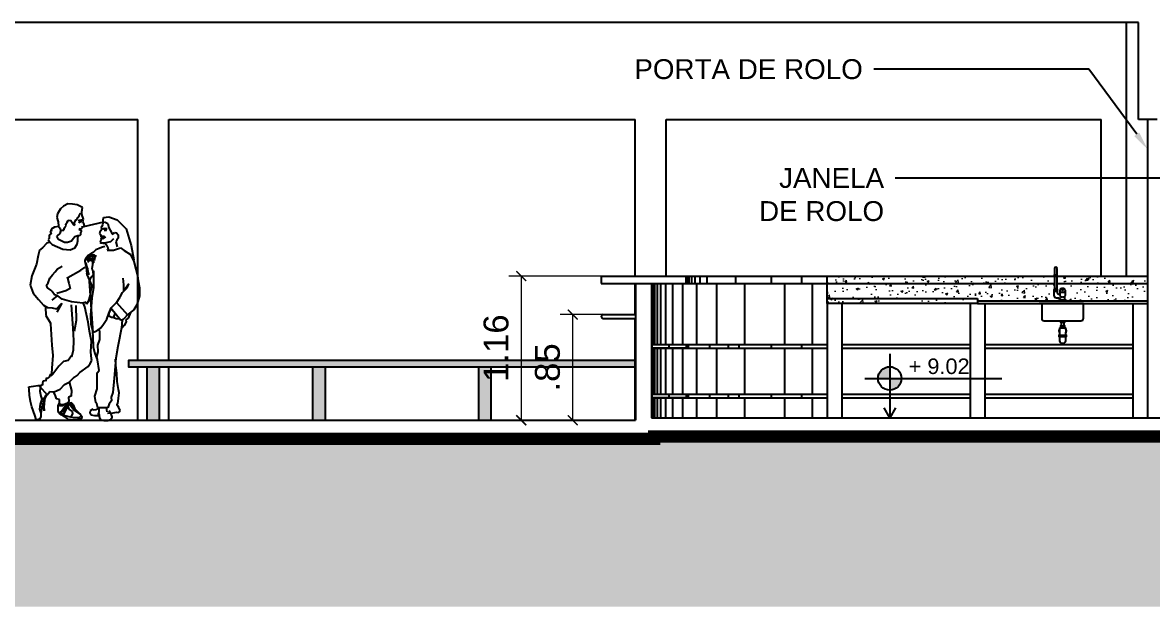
# Model space of a CAD drawing. Header units: metres. Extents: x 2440 to 5689, y 77 to 398.
# Drawn here: x 3420.44 to 3429.53, y 216.07 to 220.78 of the extents above; entities that cross this region are included whole.
import ezdxf
from ezdxf import colors
from ezdxf.entities.mleader import LeaderData, LeaderLine
from ezdxf.math import Vec2, Vec3

# ---------------------------------------------------------------- set-up
doc = ezdxf.new("R2010")
doc.units = ezdxf.units.M
doc.header["$LTSCALE"] = 7
doc.header["$MEASUREMENT"] = 0
doc.header["$PDMODE"] = 2
doc.layers.add('2prancha', color=4, linetype='Continuous', lineweight=18)
doc.layers.add('HACH', color=251, linetype='Continuous', lineweight=5)
for name, color, linetype in [('COTA 1 100', 2, 'Continuous'), ('COTA DE NÍVEL', 7, 'Continuous'), ('HACHURA', 251, 'Continuous'), ('HACHURA PISOS', 250, 'Continuous'), ('Layout-int', 1, 'Continuous'), ('PENA 0.15', 7, 'Continuous'), ('PENA 01', 1, 'Continuous'), ('PENA 02', 2, 'Continuous'), ('PENA 03', 3, 'Continuous'), ('PENA 06', 6, 'Continuous'), ('TXT ESPECIFICAÇÕES', 7, 'Continuous')]:
    doc.layers.add(name, color=color, linetype=linetype)
doc.styles.add('GRAF', font='GRAF.SHX')
doc.styles.add('Luana', font='arial.ttf')
doc.styles.get("Standard").update_dxf_attribs({"font": 'arial.ttf'})
doc.linetypes.add('FENCELINE2', pattern='A,0.25,-0.1,[132,ltypeshp.shx,S=0.1,R=0,X=-0.1,Y=0],-0.1,1', length=1.45)
doc.dimstyles.new('arial100', dxfattribs={"dimtxt": 0.2, "dimasz": 0.08, "dimexe": 0.1, "dimexo": 0.2, "dimgap": 0.1, "dimtad": 1, "dimzin": 4, "dimdsep": 46, "dimtxsty": 'Luana', "dimblk": 'ARCHTICK', "dimcen": 0, "dimclrd": 7, "dimclre": 7, "dimclrt": 256, "dimadec": 0, "dimazin": 0, "dimtfac": 1, "dimtix": 1, "dimtmove": 0, "dimatfit": 3, "dimldrblk": 'CLOSEDBLANK', "dimfxl": 0, "dimlwd": 5, "dimlwe": 5, "dimarcsym": 0})

# ---------------------------------------------------------------- blocks, each defined once
blk = doc.blocks.new('Pia-s-f')
blk.add_lwpolyline([(22.5, 885, 0.133256), (20.9, 890.8, 0.106756), (15.9, 896.2, 0.082828), (8.9, 899.6, 0.071352), (0, 900.9, 0.071352), (-8.9, 899.6, 0.082828), (-15.9, 896.2, 0.106756), (-20.9, 890.8, 0.133256), (-22.5, 885), (-22.5, 850), (-25, 850, -0.414214), (-40, 865), (-40, 890), (-45, 900), (-45, 1000), (-42.5, 1000), (-42.5, 1010), (-45, 1010), (-45, 1061.9, 1), (-65, 1061.9), (-65, 1010), (-67.5, 1010), (-67.5, 1000), (-65, 1000), (-65, 900), (-70, 890), (-70, 845, 0.414214), (-50, 825), (-32.5, 825, -0.414214), (-17.5, 810), (-35, 802), (-35, 800), (35, 800), (35, 802), (17.5, 810), (17.5, 837.4, 0.077585), (20.9, 841.6, 0.133256), (22.5, 847.4)], format="xyb", close=True)
at = {"layer": 'Layout-int', "color": 0}
for p, q in [((-65, 1010), (-45, 1010)), ((-65, 1000), (-45, 1000)), ((-70, 890), (-40, 890)), ((-70, 880), (-40, 880)), ((-65, 900), (-45, 900)), ((-22.5, 847.4), (-22.5, 850)), ((-35, 802), (35, 802)), ((-17.5, 810), (17.5, 810))]:
    blk.add_line(p, q, dxfattribs=at)
blk.add_lwpolyline([(-7, 892, 0.133256), (-6.5, 890.2, 0.106756), (-4.9, 888.5, 0.082828), (-2.8, 887.4, 0.071352), (0, 887, 0.071352), (2.8, 887.4, 0.082828), (4.9, 888.5, 0.106756), (6.5, 890.2, 0.133256), (7, 892, 0.133256), (6.5, 893.8, 0.106756), (4.9, 895.5, 0.082828), (2.8, 896.5, 0.071352), (0, 896.9, 0.071352), (-2.8, 896.5, 0.082828), (-4.9, 895.5, 0.106756), (-6.5, 893.8, 0.133256)], format="xyb", close=True, dxfattribs=at)
for centre, radius, start, end in [((-11.1, 885), 11.4, 180, 210.36119), ((-11.1, 847.4), 11.4, 180, 210.36119), ((-5.8, 888.1), 17.6, 210.36119, 234.73561), ((-5.8, 850.5), 17.6, 210.36119, 234.73561), ((-2.3, 893), 23.6, 234.73561, 253.67505), ((-2.3, 855.4), 23.6, 234.73561, 253.67505), ((0, 900.8), 31.7, 253.67505, 270), ((0, 863.2), 31.7, 253.67505, 270), ((0, 900.8), 31.7, 270, 286.32495), ((0, 863.2), 31.7, 270, 286.32495), ((2.3, 893), 23.6, 286.32495, 305.26439), ((2.3, 855.4), 23.6, 286.32495, 305.26439), ((5.8, 888.1), 17.6, 305.26439, 329.63881), ((5.8, 850.5), 17.6, 305.26439, 311.89327), ((11.1, 885), 11.4, 329.63881, 0)]:
    blk.add_arc(centre, radius, start, end, dxfattribs=at)
at = {"layer": 'PENA 01'}
for p, q in [((-17.5, 640), (17.5, 640)), ((-17.5, 640), (17.5, 640)), ((-25, 576.6), (-25, 543.4)), ((-16.6, 585), (16.6, 585)), ((-12.5, 630), (12.5, 630)), ((-12.5, 600), (12.5, 600)), ((-12.5, 590), (12.5, 590)), ((-12.5, 587.3), (-12.5, 585)), ((12.5, 587.3), (12.5, 585)), ((25, 576.6), (25, 543.4)), ((-30, 520), (30, 520)), ((-25, 525), (25, 525)), ((-25, 515), (25, 515))]:
    blk.add_line(p, q, dxfattribs=at)
for points in [[(-167.5, 780), (-187.5, 780)], [(167.5, 780), (187.5, 780)]]:
    blk.add_lwpolyline(points, dxfattribs=at)
blk.add_lwpolyline([(167.5, 780), (-167.5, 780), (-167.5, 660, 0.414214), (-147.5, 640), (-17.5, 640), (-17.5, 630), (-12.5, 630), (-12.5, 600), (-17.5, 600), (-17.5, 590), (-12.5, 590), (-12.5, 587.3, 0.038997), (-16.6, 585), (-20, 585, 0.414214), (-25, 580), (-25, 576.6, 0.301511), (-25, 543.4), (-25, 525), (-30, 525), (-30, 515), (-25, 515), (-25, 480, 0.414214), (-5, 460), (5, 460, 0.414214), (25, 480), (25, 515), (30, 515), (30, 525), (25, 525), (25, 543.4, 0.301511), (25, 576.6), (25, 580, 0.414214), (20, 585), (16.6, 585, 0.038997), (12.5, 587.3), (12.5, 590), (17.5, 590), (17.5, 600), (12.5, 600), (12.5, 630), (17.5, 630), (17.5, 640), (147.5, 640, 0.414214), (167.5, 660)], format="xyb", close=True, dxfattribs=at)
blk = doc.blocks.new('Casal13')
for p, q in [((-12.63, 173.25), (-13.03, 170.28)), ((-10.02, 177.14), (-12.63, 173.25)), ((-7.61, 179.29), (-10.02, 177.14)), ((-4.19, 181.3), (-7.61, 179.29)), ((-0.54, 181.03), (-4.19, 181.3)), ((3.36, 180.52), (-0.54, 181.03)), ((7.61, 178.3), (3.36, 180.52)), ((4.86, 171.64), (6.01, 173.75)), ((6.01, 173.75), (6.82, 173.33)), ((6.65, 173.83), (7.08, 171.74)), ((6.82, 173.33), (7.25, 176.45)), ((7.25, 176.45), (7.61, 178.3)), ((-13.03, 170.28), (-12.03, 166.85)), ((-12.03, 166.85), (-11.63, 163.17)), ((-5.85, 164.85), (-4.69, 166.58)), ((-5.67, 163.55), (-5.85, 164.85)), ((-4.69, 166.58), (-3.91, 167.71)), ((-3.91, 167.71), (-3.07, 168.14)), ((-3.07, 168.14), (-1.93, 167.69)), ((-1.93, 167.69), (-1.3, 167.03)), ((-1.3, 167.03), (0.19, 164.65)), ((0.19, 164.65), (1.4, 164.03)), ((1.18, 165.87), (1.59, 167.25)), ((1.4, 164.03), (1.18, 165.87)), ((1.54, 167.92), (3.04, 168.57)), ((1.59, 167.25), (1.54, 167.92)), ((3.04, 168.57), (3.78, 170.34)), ((3.78, 170.34), (4.86, 171.64)), ((4.85, 167.75), (4.1, 167.49)), ((5.74, 166.03), (4.56, 166.74)), ((4.81, 166.83), (6.45, 167.21)), ((6.11, 168.05), (4.85, 167.75)), ((5.99, 166.45), (5.74, 166.03)), ((6.45, 167.21), (5.99, 166.45)), ((6.9, 167.97), (6.11, 168.05)), ((7.74, 167.81), (6.9, 167.97)), ((7.08, 171.74), (7.51, 170.45)), ((8.11, 168.9), (7.46, 167.14)), ((7.46, 167.14), (8.35, 165.52)), ((7.51, 170.45), (8.11, 168.9)), ((8.35, 165.52), (9, 163.51)), ((8.75, 163.01), (24.81, 166.74)), ((23.54, 164.34), (23.08, 163)), ((24.03, 165.65), (23.54, 164.34)), ((23.9, 165.6), (24.41, 170.18)), ((24.81, 166.74), (24.03, 165.65)), ((24.41, 170.18), (28.8, 170.75)), ((25.31, 166.7), (28, 165.35)), ((28, 165.35), (28.84, 161.87)), ((28.8, 170.75), (35.52, 168.34)), ((35.52, 168.34), (42.75, 161.23)), ((-17.73, 156.83), (-19.36, 156.1)), ((-19.36, 156.1), (-19.21, 153.3)), ((-17.29, 159.13), (-18.55, 159.17)), ((-18.55, 159.17), (-17.73, 156.83)), ((-14.93, 162.55), (-17.68, 160.89)), ((-17.68, 160.89), (-17.29, 159.13)), ((-11.44, 162.86), (-14.93, 162.55)), ((-13.1, 155.15), (-12.44, 155.49)), ((-11.66, 152.65), (-13.1, 155.15)), ((-12.44, 155.49), (-10.44, 157.31)), ((-11.63, 163.17), (-10.44, 161.25)), ((-10.44, 161.25), (-10.26, 160.03)), ((-10.44, 157.31), (-9.87, 159.28)), ((-10.26, 160.03), (-10.12, 158.52)), ((-9.87, 159.28), (-8.79, 160.01)), ((-8.79, 160.01), (-7.36, 160.1)), ((-7.36, 160.1), (-6.92, 161.78)), ((-6.92, 161.78), (-6.3, 162.63)), ((-6.3, 162.63), (-5.67, 163.55)), ((1.48, 154.77), (0.04, 152.96)), ((3.79, 155.42), (1.48, 154.77)), ((5.25, 155.52), (3.79, 155.42)), ((3.92, 153.83), (4.08, 155.04)), ((6.54, 160.93), (4.83, 161.13)), ((4.83, 161.13), (4.83, 160.63)), ((4.83, 160.63), (6.13, 160.05)), ((5.96, 156.4), (5.25, 155.52)), ((5.98, 157.95), (5.96, 156.4)), ((6.47, 158.88), (5.98, 157.95)), ((6.13, 160.05), (6.6, 159.84)), ((6.6, 159.84), (6.47, 158.88)), ((7, 161.31), (6.54, 160.93)), ((7.41, 162.41), (6.83, 162.07)), ((6.83, 162.07), (7, 161.31)), ((8.58, 162.7), (7.41, 162.41)), ((9, 163.51), (8.58, 162.7)), ((21.53, 158.29), (21.28, 157.37)), ((21.28, 157.37), (21.5, 156.83)), ((21.5, 156.83), (22.01, 156.58)), ((22.07, 159.22), (21.53, 158.29)), ((22.01, 156.58), (22.3, 156.16)), ((23.18, 160.53), (22.07, 159.22)), ((22.3, 156.16), (22.3, 155.83)), ((22.3, 155.83), (22.31, 155.53)), ((22.31, 155.53), (23.23, 155.59)), ((22.57, 154.44), (22.56, 155.55)), ((23.08, 163), (22.67, 162.15)), ((22.67, 162.15), (23.23, 161.4)), ((23.23, 160.99), (22.72, 161.11)), ((22.97, 161.57), (22.84, 162.07)), ((23.23, 161.4), (23.18, 160.53)), ((23.23, 155.59), (24.65, 155.13)), ((23.81, 161.24), (24.85, 161.42)), ((24.65, 155.13), (25.71, 154.72)), ((24.85, 161.42), (25.86, 161.68)), ((27.01, 159.72), (24.85, 161.21)), ((24.85, 161.21), (25.53, 160.75)), ((25.28, 160.33), (24.95, 159.99)), ((24.95, 159.99), (26.67, 159.92)), ((25.53, 160.75), (25.28, 160.33)), ((25.71, 154.72), (25.59, 154.1)), ((25.86, 161.68), (27.28, 161.27)), ((28.84, 161.87), (30.91, 158.28)), ((30.91, 158.28), (31.48, 156.86)), ((31.48, 156.86), (33.6, 158.06)), ((33.6, 158.06), (34.99, 157.86)), ((34.99, 157.86), (36.34, 156.37)), ((36.34, 156.37), (36.28, 153.47)), ((42.75, 161.23), (46.6, 147.64)), ((-24.59, 145.7), (-27.14, 143.83)), ((-21.23, 149.6), (-24.59, 145.7)), ((-18.73, 150.48), (-21.23, 149.6)), ((-19.21, 153.3), (-20.12, 152.41)), ((-20.12, 152.41), (-18.47, 150.12)), ((-18.47, 150.12), (-16.78, 148.62)), ((-16.78, 148.62), (-8.24, 144.63)), ((-7.03, 150.22), (-11.66, 152.65)), ((-4.55, 150.16), (-7.03, 150.22)), ((-1.26, 151.27), (-4.55, 150.16)), ((-2.45, 144.21), (1.52, 145.88)), ((0.04, 152.96), (-1.26, 151.27)), ((1.52, 145.88), (3.26, 148.7)), ((3.26, 148.7), (3.73, 151.52)), ((3.73, 151.52), (3.92, 153.83)), ((22.97, 146.15), (21.05, 145.21)), ((22, 151.39), (21.85, 150.21)), ((21.85, 150.21), (22.23, 149.75)), ((22.46, 152.48), (22, 151.39)), ((22.23, 149.75), (23.44, 149.72)), ((22.49, 152.8), (22.46, 152.48)), ((23.25, 152.99), (22.49, 152.8)), ((25.58, 154.26), (22.57, 154.44)), ((22.67, 152.85), (22.77, 153.54)), ((22.77, 153.54), (24.75, 153.43)), ((25.56, 146.93), (22.97, 146.15)), ((24.63, 153.34), (23.25, 152.99)), ((23.44, 149.72), (26.59, 150.17)), ((24, 149.59), (26.18, 149.19)), ((25.59, 154.1), (24.63, 153.34)), ((26.18, 149.19), (27.74, 146.94)), ((26.59, 150.17), (30.39, 150.79)), ((27.74, 146.94), (28.23, 144.6)), ((30.39, 150.79), (32.76, 153.24)), ((35.12, 152.33), (34.46, 150.65)), ((34.46, 150.65), (35.33, 146.67)), ((36.28, 153.47), (35.12, 152.33)), ((36.43, 145.29), (38.02, 145.69)), ((38.02, 145.69), (41.09, 143.71)), ((46.6, 147.64), (48.83, 136.06)), ((-28.14, 139.52), (-29.47, 132.67)), ((-27.14, 143.83), (-28.14, 139.52)), ((-8.24, 144.63), (-2.45, 144.21)), ((9.68, 136.65), (9.49, 134.97)), ((9.98, 136.99), (9.52, 135.51)), ((10.77, 136.91), (9.6, 135.81)), ((10.56, 137.53), (9.68, 136.65)), ((12.08, 139.72), (9.98, 136.99)), ((13.63, 140.74), (10.56, 137.53)), ((13.95, 137.39), (10.74, 135.52)), ((13.51, 139.07), (10.77, 136.91)), ((13.17, 140.07), (12.08, 139.72)), ((17.11, 140.02), (13.17, 140.07)), ((16.75, 138.39), (13.51, 139.07)), ((16.17, 142.11), (13.63, 140.74)), ((16.31, 135.87), (13.95, 137.39)), ((14.2, 137.36), (15.92, 137.12)), ((15.92, 137.12), (17.36, 136.21)), ((16.08, 139), (17.58, 139.57)), ((18.21, 144.18), (16.17, 142.11)), ((17.38, 137.55), (16.75, 138.39)), ((17.58, 139.57), (17.11, 140.02)), ((17.86, 136.34), (17.38, 137.55)), ((18.16, 139.94), (17.59, 137.93)), ((21.05, 145.21), (18.21, 144.18)), ((27.76, 144.35), (27.43, 144.01)), ((27.43, 144.01), (32.42, 144)), ((28.23, 144.6), (27.76, 144.35)), ((32.42, 144), (36.43, 145.29)), ((41.09, 143.71), (46.08, 140.51)), ((46.08, 140.51), (48.93, 134.84)), ((-29.47, 132.67), (-33.08, 123.34)), ((-14.45, 126.48), (-12.46, 128.87)), ((-12.46, 128.87), (-8.67, 131.05)), ((-4.23, 121.86), (6.11, 127.94)), ((6.11, 127.94), (9.61, 130.23)), ((9.49, 134.97), (10.36, 131.41)), ((9.52, 135.51), (9.53, 134.76)), ((9.53, 134.76), (10.34, 133.81)), ((10.34, 133.81), (10.81, 131.17)), ((10.36, 131.41), (10.89, 128.03)), ((10.81, 131.17), (11.72, 128.96)), ((10.89, 128.03), (11.12, 124.33)), ((11.64, 128.37), (11.23, 126.86)), ((13.12, 135.63), (11.51, 134.11)), ((11.72, 128.96), (11.86, 126.45)), ((14.21, 135.8), (13.12, 135.63)), ((14.09, 135.97), (15.22, 135.44)), ((14.97, 135.69), (14.21, 135.8)), ((15.69, 135.19), (14.97, 135.69)), ((15.22, 135.44), (15.95, 134.65)), ((15.36, 129.36), (15.51, 130.42)), ((15.41, 128.74), (15.36, 129.36)), ((15.75, 128.07), (15.41, 128.74)), ((15.51, 130.42), (15.72, 131.04)), ((15.95, 133.94), (15.69, 135.19)), ((15.72, 131.04), (15.84, 132.05)), ((16.1, 126.35), (15.75, 128.07)), ((15.84, 132.05), (15.96, 133.3)), ((15.95, 134.65), (16.37, 134.06)), ((15.96, 133.3), (15.95, 133.94)), ((16.82, 134.78), (16.31, 135.87)), ((16.37, 134.06), (16.79, 134.03)), ((16.79, 134.03), (16.82, 134.78)), ((17.36, 136.21), (17.86, 136.34)), ((48.93, 134.84), (50.45, 128.7)), ((50.45, 128.7), (51.95, 123.64)), ((-33.08, 123.34), (-34.44, 115.65)), ((-20.13, 117.66), (-18.73, 121.36)), ((-18.73, 121.36), (-16.49, 124.15)), ((-16.49, 124.15), (-14.45, 126.48)), ((-4.7, 122.52), (-3.35, 117.39)), ((11.23, 126.86), (10.84, 124.5)), ((11.12, 124.33), (13.31, 119.62)), ((11.86, 126.45), (12.6, 124.09)), ((13.31, 118.9), (14.41, 122.18)), ((13.31, 119.62), (15.05, 115.32)), ((16.26, 77.53), (13.31, 118.9)), ((14.41, 122.18), (16.32, 124.46)), ((16.32, 124.46), (16.1, 126.35)), ((16.3, 127.19), (16.54, 113.95)), ((40.82, 116), (40.24, 121.48)), ((51.95, 123.64), (52.37, 119.28)), ((52.37, 119.28), (53.34, 113.76)), ((-34.44, 115.65), (-32.12, 109.3)), ((-32.12, 109.3), (-27.84, 104.14)), ((-21.45, 115.68), (-20.13, 117.66)), ((-20.6, 113.72), (-21.45, 115.68)), ((-17.98, 111.82), (-20.6, 113.72)), ((-16.8, 110.69), (-17.98, 111.82)), ((-15.05, 107.99), (-16.8, 110.69)), ((-5.95, 111.25), (-13.01, 109.18)), ((-2.44, 113.12), (-5.95, 111.25)), ((-3.35, 117.39), (-2.44, 113.12)), ((14.05, 110.78), (13.41, 106.89)), ((15.05, 115.32), (14.05, 110.78)), ((16.54, 113.95), (15.14, 105.68)), ((37.61, 105.92), (39.7, 109.87)), ((39.7, 109.87), (43.37, 113.63)), ((44.97, 116.74), (40.7, 111.14)), ((40.7, 111.14), (40.82, 116)), ((43.37, 113.63), (44.97, 116.74)), ((53.34, 113.76), (53.31, 107.17)), ((-27.84, 104.14), (-23.91, 99.57)), ((-12.58, 107.37), (-16.99, 103.78)), ((-13.08, 107.54), (-15.05, 107.99)), ((-13.33, 96.81), (-9.01, 101.42)), ((-9.01, 101.42), (-13.05, 94)), ((-11.99, 107.04), (-12.58, 107.37)), ((-8.7, 104.44), (-11.99, 107.04)), ((-1.35, 102.49), (-8.7, 104.44)), ((-1.53, 100.04), (-0.24, 80.83)), ((7.76, 101.39), (-1.35, 102.49)), ((10.39, 102.2), (7.76, 101.39)), ((9.33, 98.26), (8.3, 100.98)), ((10.65, 100.53), (10.39, 102.2)), ((12.19, 102.69), (10.65, 100.53)), ((13.41, 106.89), (12.19, 102.69)), ((15.14, 105.68), (14.05, 91.63)), ((30.47, 97.3), (34.87, 101.91)), ((34.66, 101.37), (37.61, 105.92)), ((34.87, 101.91), (43.64, 91.79)), ((53.31, 107.17), (51.36, 99.82)), ((-23.91, 99.57), (-20.5, 97.7)), ((-22.31, 98.16), (-21.92, 91.49)), ((-21.92, 91.49), (-18.3, 85.32)), ((-20.5, 97.7), (-16.81, 97.48)), ((-16.81, 97.48), (-13.33, 96.81)), ((2.16, 99.37), (2.43, 87.42)), ((10.81, 92.15), (9.33, 98.26)), ((12.03, 86.04), (10.81, 92.15)), ((14.05, 91.63), (14.23, 84.34)), ((27.06, 88.43), (28.75, 92.92)), ((28.94, 94.02), (28.38, 91.46)), ((28.38, 91.46), (30.87, 89.89)), ((28.75, 92.92), (30.55, 97.6)), ((30.76, 96.84), (28.94, 94.02)), ((38.3, 87.27), (30.47, 97.3)), ((30.55, 97.6), (31.92, 98.87)), ((32.75, 89.94), (33.76, 93.09)), ((44.42, 92.47), (40.27, 88.13)), ((46.16, 93.77), (44.33, 89.25)), ((48.92, 95.82), (44.42, 92.47)), ((51.36, 99.82), (48.92, 95.82)), ((-18.3, 85.32), (-18.21, 84.65)), ((-18.21, 84.65), (-17.1, 67.52)), ((2.43, 87.42), (0.92, 78.41)), ((13.32, 78.72), (12.03, 86.04)), ((14.23, 84.34), (16.26, 77.53)), ((14.95, 83.72), (15.82, 74.71)), ((22.39, 81.47), (24.46, 84.26)), ((24.46, 84.26), (27.06, 88.43)), ((30.87, 89.89), (32.75, 89.94)), ((32.78, 89.83), (34.57, 88.84)), ((34.57, 88.84), (37.36, 88.7)), ((39.31, 82.71), (36.05, 66.54)), ((40.27, 88.13), (38.3, 87.27)), ((39.15, 81.24), (39.75, 87.9)), ((41.07, 83.22), (39.15, 81.24)), ((42.75, 86.25), (41.07, 83.22)), ((44.33, 89.25), (42.49, 87.76)), ((42.49, 87.76), (42.75, 86.25)), ((-0.24, 80.83), (0.31, 71.15)), ((14.73, 70.63), (13.32, 78.72)), ((15.5, 77.69), (19.1, 78.93)), ((15.82, 74.71), (16.27, 66.12)), ((19.1, 78.93), (22.39, 81.47)), ((21.54, 77.44), (21.18, 80.46)), ((21.5, 72.08), (21.54, 77.44)), ((-17.1, 67.52), (-16.4, 59.11)), ((0.31, 71.15), (0.12, 63.6)), ((14.33, 62.17), (14.73, 70.63)), ((16.27, 66.12), (17.35, 61.65)), ((19.78, 67.62), (21.5, 72.08)), ((20.29, 62.1), (19.78, 67.62)), ((36.05, 66.54), (34.37, 57.1)), ((-16.4, 59.11), (-16.98, 48.95)), ((-3.96, 55.22), (-7.73, 54.23)), ((-1.18, 59.02), (-3.96, 55.22)), ((0.12, 63.6), (-1.39, 57.84)), ((13.74, 52.82), (15.06, 55.22)), ((14.68, 56.6), (14.33, 62.17)), ((15.06, 55.22), (14.68, 56.6)), ((17.35, 61.65), (19.08, 56.47)), ((19.07, 58.02), (20.29, 62.1)), ((19.55, 55.67), (19.07, 58.02)), ((20.92, 47.01), (19.55, 55.67)), ((34.37, 57.1), (32.96, 40.87)), ((34.46, 51.31), (34, 56.26)), ((-16.98, 48.95), (-17.33, 44.38)), ((-13.79, 47.38), (-16.32, 44.26)), ((-11.6, 50.47), (-13.79, 47.38)), ((-7.73, 54.23), (-11.6, 50.47)), ((3.23, 42.95), (5.47, 45.5)), ((5.47, 45.5), (12.05, 50.42)), ((12.05, 50.42), (13.74, 52.82)), ((19.26, 45.11), (20.92, 47.01)), ((35.14, 45.03), (34.46, 51.31)), ((-24.64, 36.65), (-24.74, 35.37)), ((-24.32, 38.58), (-24.67, 36.7)), ((-23.31, 38.76), (-24.32, 38.58)), ((-22.31, 38.56), (-23.31, 38.76)), ((-21.41, 41.12), (-22.31, 38.56)), ((-20.85, 40.62), (-21.41, 41.12)), ((-19.22, 41.78), (-20.9, 40.69)), ((-18.11, 44.04), (-19.15, 41.72)), ((-17.33, 44.38), (-18.19, 43.37)), ((-17.85, 42.62), (-18.11, 44.04)), ((-16.32, 44.26), (-17.85, 42.62)), ((-3.76, 37.29), (-6.93, 35.69)), ((0.93, 41.69), (-3.76, 37.29)), ((-3.15, 38), (-1.41, 30.98)), ((0.88, 41.58), (3.25, 42.96)), ((19.24, 32.33), (19.27, 38.91)), ((19.27, 38.91), (19.26, 45.11)), ((32.96, 40.87), (31.88, 29.46)), ((35.36, 38.13), (35.14, 45.03)), ((36.47, 31.93), (35.36, 38.13)), ((-35.59, 33.84), (-31.96, 34.49)), ((-35.29, 31.75), (-35.59, 33.84)), ((-35.12, 27.14), (-35.29, 31.75)), ((-31.96, 34.49), (-28.31, 35.11)), ((-28.31, 35.11), (-26.25, 34.92)), ((-24.66, 35.56), (-27.13, 34.37)), ((-27.13, 34.37), (-20.83, 27.59)), ((-26.25, 34.92), (-26.68, 30.48)), ((-26.68, 30.48), (-26.01, 26.37)), ((-22.37, 26.44), (-20.88, 27.88)), ((-21.13, 27.76), (-22.2, 25.61)), ((-20.83, 27.59), (-18.67, 30.25)), ((-18.67, 30.25), (-15.23, 29.94)), ((-14.25, 26.76), (-15.61, 29.65)), ((-15.23, 29.94), (-10.39, 32.16)), ((-10.39, 32.16), (-6.86, 35.76)), ((-1.41, 30.98), (-1.63, 26.54)), ((17.4, 26.48), (19.24, 32.33)), ((31.88, 29.46), (30.57, 25.59)), ((36.4, 24.71), (36.95, 29.04)), ((36.95, 29.04), (36.47, 31.93)), ((-34.24, 22.24), (-35.12, 27.14)), ((-33.16, 17.81), (-34.24, 22.24)), ((-26.42, 19.9), (-27.11, 16.05)), ((-25.04, 17.43), (-26.71, 19.21)), ((-25.14, 23.94), (-26.42, 19.9)), ((-26.01, 26.37), (-25.03, 24.11)), ((-23.86, 19.5), (-25.43, 20.79)), ((-25.03, 24.11), (-22.88, 23.42)), ((-23.46, 21.18), (-24.55, 22.36)), ((-23.17, 21.83), (-24.51, 17.91)), ((-24.37, 24.33), (-23.73, 24.84)), ((-22.88, 23.42), (-24.37, 24.33)), ((-23.73, 24.84), (-22.32, 25.44)), ((-23.07, 23.35), (-23.66, 18.22)), ((-23.66, 18.22), (-23.36, 14.58)), ((-23.17, 23.74), (-23.46, 21.18)), ((-22.61, 24.63), (-23.17, 21.83)), ((-22.97, 20.79), (-23.17, 23.74)), ((-23.17, 16.94), (-22.97, 20.79)), ((-22.2, 25.61), (-22.61, 24.63)), ((-22.32, 25.44), (-22.37, 26.44)), ((-13.34, 24.21), (-14.25, 26.76)), ((-11.07, 23.81), (-13.34, 24.21)), ((-11.99, 17.31), (-11.91, 18.69)), ((-11.91, 18.69), (-11.75, 19.58)), ((-11.75, 19.58), (-11.34, 20.5)), ((-11.34, 20.5), (-11.29, 20.17)), ((-11.29, 20.17), (-11.16, 19.16)), ((-11.16, 19.16), (-10.61, 18.95)), ((-10.88, 20.51), (-11.07, 23.81)), ((-9.32, 19.55), (-10.88, 20.51)), ((-10.61, 18.95), (-8.73, 18.85)), ((-5.72, 20.05), (-9.32, 19.55)), ((-8.73, 18.85), (-8.15, 18.97)), ((-8.22, 13.91), (-3.44, 19.23)), ((-8.15, 18.97), (-7.77, 19.86)), ((-8.12, 16.13), (-6.42, 18.62)), ((-7.77, 19.86), (-6.35, 20.33)), ((-6.42, 18.62), (-5.09, 19.67)), ((-6.35, 20.33), (-4.38, 21.19)), ((-4.33, 19.56), (-5.9, 17.2)), ((-3.55, 22.08), (-5.72, 20.05)), ((-4.45, 19.64), (-5.31, 16.78)), ((-5.09, 19.67), (-4.33, 19.56)), ((-4.37, 19.22), (-4.71, 20.64)), ((-4.38, 21.19), (-3.26, 21.33)), ((-3.08, 15.96), (-4.37, 19.22)), ((-1.63, 26.54), (-3.71, 25.55)), ((-3.71, 25.55), (-3.55, 22.08)), ((-1.37, 21.21), (-3.62, 20.52)), ((-3.44, 19.23), (-1.95, 20.5)), ((-0.91, 17.36), (-3.29, 20.44)), ((-3.26, 21.33), (6.69, 10.6)), ((-2.79, 21.08), (-2.1, 18.99)), ((-2.1, 18.99), (1.19, 16.2)), ((-1.95, 20.5), (-0.47, 19.21)), ((0.24, 19.43), (-1.37, 21.21)), ((-0.47, 19.21), (0.77, 16.25)), ((1.39, 16.79), (0.24, 19.43)), ((18.24, 21.46), (17.4, 26.48)), ((19.18, 20.18), (18.24, 21.46)), ((19.96, 17.08), (19.18, 20.18)), ((28.89, 20.34), (27.88, 17.06)), ((30.93, 22.74), (28.89, 20.34)), ((30.57, 25.59), (30.93, 22.74)), ((35.57, 19.48), (35.52, 20.23)), ((35.52, 20.23), (36.07, 20.23)), ((36.8, 17.39), (35.57, 19.48)), ((36.07, 20.23), (36.4, 24.71)), ((-30.71, 11.29), (-33.16, 17.81)), ((-29.62, 7.65), (-30.71, 11.29)), ((-27.11, 16.05), (-26.22, 13.49)), ((-25.92, 9.69), (-26.99, 7.89)), ((-26.22, 13.49), (-25.93, 12.9)), ((-25.9, 12.75), (-25.92, 9.69)), ((-25.38, 15.78), (-25.9, 12.75)), ((-24.51, 17.91), (-25.38, 15.78)), ((-23.36, 14.58), (-23.17, 16.94)), ((-12, 14.5), (-11.99, 17.31)), ((-11.79, 13.29), (-12, 14.5)), ((-10.94, 12.63), (-11.79, 13.29)), ((-10.95, 13.38), (-11.74, 13.88)), ((-8.88, 12.6), (-10.95, 13.38)), ((-9.51, 11.47), (-10.94, 12.63)), ((-10.05, 12.47), (-9.65, 14.1)), ((-9.34, 11.39), (-10.05, 12.47)), ((-9.65, 14.1), (-8.12, 16.13)), ((-8.79, 11.14), (-9.51, 11.47)), ((-7.92, 11.48), (-9.34, 11.39)), ((-7.57, 10.9), (-8.88, 12.6)), ((-6.64, 9.85), (-8.79, 11.14)), ((-7.64, 14.33), (-8.22, 13.91)), ((-6.79, 13.42), (-7.92, 11.48)), ((-5.9, 17.2), (-7.64, 14.33)), ((-4.2, 10.04), (-7.57, 10.9)), ((-5.31, 16.78), (-6.79, 13.42)), ((-5.11, 8.74), (-6.64, 9.85)), ((0.25, 8.91), (-4.2, 10.04)), ((-0.51, 13.98), (-3.08, 15.96)), ((-1.52, 9.73), (-0.33, 12.25)), ((0.95, 14.99), (-0.91, 17.36)), ((-0.33, 12.25), (-0.51, 13.98)), ((0.77, 16.25), (1.39, 16.79)), ((2.59, 14.04), (0.95, 14.99)), ((1.19, 16.2), (2.63, 14.12)), ((4.83, 12.55), (2.59, 14.04)), ((2.63, 14.12), (4.35, 13.05)), ((4.35, 13.05), (5.92, 11.64)), ((6.69, 10.6), (4.44, 8.99)), ((5.92, 11.64), (6.98, 10.22)), ((6.98, 10.22), (6.66, 8.09)), ((13.73, 14.55), (13.57, 13.12)), ((13.57, 13.12), (14.14, 11.37)), ((15.94, 15.99), (13.73, 14.55)), ((14.14, 11.37), (17.19, 10.94)), ((16.07, 15.07), (15.94, 15.99)), ((18.33, 15.51), (16.07, 15.07)), ((17.19, 10.94), (18.33, 10.78)), ((20.71, 17.17), (18.33, 15.51)), ((18.33, 10.78), (19.84, 11)), ((19.84, 11), (20.59, 11.09)), ((27.88, 17.06), (19.96, 17.08)), ((20.01, 10.08), (20.83, 12.65)), ((21.14, 11.33), (20.29, 13)), ((20.83, 12.65), (20.87, 14.11)), ((20.87, 14.11), (21.06, 17.08)), ((21.24, 10.12), (21.14, 11.33)), ((21.72, 8.23), (21.24, 10.12)), ((26.53, 17.07), (27.19, 13.79)), ((27.55, 12.72), (32.36, 13.12)), ((28.74, 15.04), (29.5, 13.71)), ((29.5, 13.71), (30.7, 11.41)), ((30.7, 11.41), (31.13, 9.95)), ((31.13, 9.95), (31.18, 8.7)), ((32.36, 13.12), (34.95, 13.69)), ((34.95, 13.69), (36.41, 13.37)), ((36.41, 13.37), (37.66, 14.13)), ((37.74, 14.92), (36.8, 17.39)), ((37.66, 14.13), (37.74, 14.92)), ((-28.53, 7.29), (-29.62, 7.65)), ((-26.99, 7.89), (-28.53, 7.29)), ((-3.85, 7.78), (-5.11, 8.74)), ((0.77, 7.07), (-3.85, 7.78)), ((4.44, 8.99), (0.25, 8.91)), ((3.86, 7.51), (0.77, 7.07)), ((6.66, 8.09), (3.86, 7.51)), ((22.57, 7.1), (21.72, 8.23)), ((25.12, 6.5), (22.57, 7.1)), ((27.94, 6.48), (25.12, 6.5)), ((30.11, 7.3), (27.94, 6.48)), ((31.18, 8.7), (30.11, 7.3))]:
    blk.add_line(p, q)
blk = doc.blocks.new('NIV02')
h = blk.add_hatch(color=256)
h.paths.add_polyline_path([(-43.09, -49.03, 0.414214), (-44.59, -50.53), (-43.09, -50.53)])
h.paths.add_polyline_path([(-43.09, -52.04, 0.414214), (-41.58, -50.53), (-43.09, -50.53)])
for p, q in [((-43.09, -47.38), (-43.09, -55.58)), ((-46.27, -50.53), (-28.68, -50.53))]:
    blk.add_line(p, q)
blk.add_lwpolyline([(-42.36, -54.32), (-43.09, -55.58), (-43.82, -54.32)])
blk.add_circle((-43.09, -50.53), 1.5)
at = {"style": 'GRAF'}
blk.add_attdef('ELEV', (-40.66, -49.96), '', height=1.26, dxfattribs=at)
blk = doc.blocks.new('_ArchTick')
at = {"color": 0, "linetype": 'ByBlock', "const_width": 0.15}
blk.add_lwpolyline([(-0.5, -0.5), (0.5, 0.5)], dxfattribs=at)
blk = doc.blocks.new('*D150')
at = {"layer": 'COTA 1 100', "color": 7, "lineweight": 5}
for p, q in [((3425.1713, 218.4268), (3424.7655, 218.4268)), ((3424.8655, 217.5768), (3424.8655, 218.4268)), ((3425.1673, 217.5768), (3424.7655, 217.5768))]:
    blk.add_line(p, q, dxfattribs=at)
at = {"layer": 'Defpoints', "color": 0}
for p in [(3424.8655, 218.4268), (3425.3713, 218.4268), (3425.3673, 217.5768)]:
    blk.add_point(p, dxfattribs=at)
at = {"layer": 'COTA 1 100', "color": 7, "lineweight": 5, "xscale": 0.08, "yscale": 0.08, "zscale": 0.08}
for p, rotation in [((3424.8655, 218.4268), 90), ((3424.8655, 217.5768), 270)]:
    blk.add_blockref('_ArchTick', p, dxfattribs=dict(at, rotation=rotation))
at = {"layer": 'COTA 1 100', "insert": (3424.6634, 218.0018), "char_height": 0.2, "attachment_point": 5, "rotation": 90, "style": 'Luana'}
blk.add_mtext('.85', dxfattribs=at)
blk = doc.blocks.new('_ClosedBlank')
at = {"layer": '2prancha', "color": 0, "lineweight": -2}
for p, q in [((-1, 0.17), (0, 0)), ((-1, 0.17), (-1, -0.17)), ((0, 0), (-1, -0.17))]:
    blk.add_line(p, q, dxfattribs=at)
blk = doc.blocks.new('*D151')
at = {"layer": 'COTA 1 100', "color": 7, "lineweight": 5}
for p, q in [((3425.1673, 218.7368), (3424.3519, 218.7368)), ((3424.4519, 218.7368), (3424.4519, 217.5768)), ((3425.1713, 217.5768), (3424.3519, 217.5768))]:
    blk.add_line(p, q, dxfattribs=at)
at = {"layer": 'Defpoints', "color": 0}
for p in [(3425.3673, 218.7368), (3424.4519, 217.5768), (3425.3713, 217.5768)]:
    blk.add_point(p, dxfattribs=at)
at = {"layer": 'COTA 1 100', "color": 7, "lineweight": 5, "xscale": 0.08, "yscale": 0.08, "zscale": 0.08}
for p, rotation in [((3424.4519, 218.7368), 90), ((3424.4519, 217.5768), 270)]:
    blk.add_blockref('_ArchTick', p, dxfattribs=dict(at, rotation=rotation))
at = {"layer": 'COTA 1 100', "insert": (3424.2498, 218.1568), "char_height": 0.2, "attachment_point": 5, "rotation": 90, "style": 'Luana'}
blk.add_mtext('1.16', dxfattribs=at)

msp = doc.modelspace()

# ---------------------------------------------------------------- hatches: boundary and pattern name
at = {"layer": 'HACH'}
h = msp.add_hatch(dxfattribs=at)
h.set_pattern_fill('AR-CONC,_O', color=256, scale=0.025)
h.set_pattern_definition([(50, (3426.91235, 218.51679), (0.179315, -0.015688), [0.01875, -0.20625]), (355, (3426.91235, 218.5168), (-0.034688, 0.188048), [0.015, -0.165]), (100.4514, (3426.9273, 218.51548), (0.144627, 0.17236), [0.015935, -0.175286]), (46.184, (3426.91235, 218.5668), (0.26681, -0.04138), [0.028125, -0.309375]), (96.636, (3426.93458, 218.56334), (0.233666, 0.24353), [0.023903, -0.262928]), (351.184, (3426.91235, 218.5668), (0.233665, 0.24353), [0.0225, -0.2475]), (21, (3426.93735, 218.55429), (0.149227, -0.100655), [0.01875, -0.20625]), (326, (3426.93735, 218.5543), (0.060829, 0.181288), [0.015, -0.165]), (71.4514, (3426.94978, 218.5459), (0.210056, 0.080633), [0.015935, -0.175286]), (37.5, (3426.91235, 218.51679), (0.00304, 0.0832235), [0, -0.163, 0, -0.1675, 0, -0.165625]), (7.5, (3426.91235, 218.51679), (0.0657674, 0.098603), [0, -0.0955, 0, -0.15925, 0, -0.063125]), (327.5, (3426.8566, 218.51679), (0.1334556, -0.0056387), [0, -0.0625, 0, -0.195, 0, -0.25875]), (317.5, (3426.8316, 218.51679), (0.1457965, 0.025026), [0, -0.08125, 0, -0.1295, 0, -0.18375])])
h.paths.add_polyline_path([(3428.7373, 218.6268), (3428.7423, 218.6368), (3428.7423, 218.6768), (3426.9123, 218.6768), (3426.9123, 218.5568), (3428.1223, 218.5568), (3428.1223, 218.5368), (3428.7723, 218.5368), (3428.7723, 218.5388), (3428.7898, 218.5468, 0.414214), (3428.7748, 218.5618), (3428.7573, 218.5618, -0.414214), (3428.7373, 218.5818)])
h.paths.add_polyline_path([(3428.7423, 218.7368), (3426.9123, 218.7368), (3426.9123, 218.6768), (3428.7423, 218.6768)])
h.paths.add_polyline_path([(3429.4923, 218.7368), (3428.7623, 218.7368), (3428.7623, 218.6768), (3429.4923, 218.6768)])
h.paths.add_polyline_path([(3429.4923, 218.6768), (3428.7623, 218.6768), (3428.7623, 218.6368), (3428.7673, 218.6268), (3428.7673, 218.6018, 0.464153), (3428.7848, 218.587), (3428.7848, 218.6218, -0.133256), (3428.7864, 218.6275, -0.106756), (3428.7914, 218.633, -0.082828), (3428.7984, 218.6364, -0.071352), (3428.8073, 218.6377, -0.071352), (3428.8163, 218.6364, -0.082828), (3428.8233, 218.633, -0.106756), (3428.8283, 218.6275, -0.133256), (3428.8298, 218.6218), (3428.8298, 218.5842, -0.133256), (3428.8283, 218.5784, -0.077585), (3428.8248, 218.5742), (3428.8248, 218.5468), (3428.8423, 218.5388), (3428.8423, 218.5368), (3429.4923, 218.5368)])
h.paths.add_polyline_path([(3428.1223, 218.5568), (3426.9123, 218.5568), (3426.9123, 218.5168), (3428.1223, 218.5168)])
at = {"layer": 'HACHURA'}
h = msp.add_hatch(dxfattribs=at)
h.set_pattern_fill('HACH24', color=256, scale=0.01, style=0, pattern_type=2)
h.set_pattern_definition([(90, (3425.7884, 218.6768), (-1.0684, 7e-17), []), (90, (3425.8025, 218.6768), (-1.0684, 7e-17), []), (90, (3425.8225, 218.6768), (-1.0684, 7e-17), []), (90, (3425.8508, 218.6768), (-1.0684, 7e-17), []), (90, (3425.8908, 218.6768), (-1.0684, 7e-17), []), (90, (3425.9474, 218.6768), (-1.0684, 7e-17), []), (90, (3426.0274, 218.6768), (-1.0684, 7e-17), []), (90, (3426.1405, 218.6768), (-1.0684, 7e-17), []), (90, (3426.3005, 218.6768), (-1.0684, 7e-17), []), (90, (3426.5268, 218.6768), (-1.0684, 7e-17), []), (90, (3426.8468, 218.6768), (-1.0684, 7e-17), [])])
h.paths.add_polyline_path([(3426.0009, 218.7368), (3425.7784, 218.7368), (3425.7784, 218.6768), (3426.0055, 218.6768)])
h = msp.add_hatch(dxfattribs=at)
h.set_pattern_fill('AR-SAND', color=256, scale=0.025, style=0)
h.set_pattern_definition([(37.5, (3413.29235, 217.57679), (-0.00157483, 0.0481706), [0, -0.038, 0, -0.0425, 0, -0.040625]), (7.5, (3413.29235, 217.57679), (0.04424442, 0.07055365), [0, -0.0205, 0, -0.03425, 0, -0.013125]), (327.5, (3413.2616, 217.57679), (0.07785355, 0.00014148), [0, -0.0125, 0, -0.045, 0, -0.05875]), (317.5, (3413.2616, 217.57679), (0.07515317, 0.0219419), [0, -0.00625, 0, -0.0295, 0, -0.03375])])
h.paths.add_polyline_path([(3421.5423, 218.0068), (3421.4423, 218.0068), (3421.4423, 217.5768), (3421.5423, 217.5768)])
h.paths.add_polyline_path([(3422.8757, 218.0068), (3422.7757, 218.0068), (3422.7757, 217.5768), (3422.8757, 217.5768)])
h.paths.add_polyline_path([(3424.209, 218.0068), (3424.109, 218.0068), (3424.109, 217.5768), (3424.209, 217.5768)])
h.paths.add_polyline_path([(3425.3713, 218.0068), (3425.3713, 218.0568), (3421.2923, 218.0568), (3421.2923, 218.0068)])
at = {"layer": 'HACHURA PISOS'}
h = msp.add_hatch(dxfattribs=at)
h.set_pattern_fill('HACH22,_O', color=256, scale=0.01, pattern_type=2)
h.set_pattern_definition([(90, (3425.5119, 217.5968), (-1.8168, 1e-16), []), (90, (3425.526, 217.5968), (-1.8168, 1e-16), []), (90, (3425.546, 217.5968), (-1.8168, 1e-16), []), (90, (3425.5743, 217.5968), (-1.8168, 1e-16), []), (90, (3425.6143, 217.5968), (-1.8168, 1e-16), []), (90, (3425.6709, 217.5968), (-1.8168, 1e-16), []), (90, (3425.7509, 217.5968), (-1.8168, 1e-16), []), (90, (3425.864, 217.5968), (-1.8168, 1e-16), []), (90, (3426.024, 217.5968), (-1.8168, 1e-16), []), (90, (3426.2503, 217.5968), (-1.8168, 1e-16), []), (90, (3426.5703, 217.5968), (-1.8168, 1e-16), []), (90, (3426.7966, 217.5968), (-1.8168, 1e-16), []), (90, (3426.9566, 217.5968), (-1.8168, 1e-16), []), (90, (3427.0697, 217.5968), (-1.8168, 1e-16), []), (90, (3427.1497, 217.5968), (-1.8168, 1e-16), []), (90, (3427.2063, 217.5968), (-1.8168, 1e-16), []), (90, (3427.2463, 217.5968), (-1.8168, 1e-16), []), (90, (3427.2746, 217.5968), (-1.8168, 1e-16), []), (90, (3427.2946, 217.5968), (-1.8168, 1e-16), []), (90, (3427.3087, 217.5968), (-1.8168, 1e-16), []), (90, (3427.3187, 217.5968), (-1.8168, 1e-16), [])])
h.paths.add_polyline_path([(3426.7923, 218.6768), (3425.7784, 218.6768), (3425.5019, 218.6768), (3425.5019, 218.1868), (3425.7784, 218.1868), (3426.7923, 218.1868)])
h.paths.add_polyline_path([(3426.7923, 218.1568), (3425.6419, 218.1568), (3425.5019, 218.1568), (3425.5019, 217.7868), (3425.7784, 217.7868), (3426.7923, 217.7868)])
h.paths.add_polyline_path([(3426.7923, 217.7568), (3425.6419, 217.7568), (3425.5019, 217.7568), (3425.5019, 217.5968), (3426.7923, 217.5968)])
at = {"layer": 'PENA 01'}
h = msp.add_hatch(dxfattribs=at)
h.set_pattern_fill('EARTH', color=256, scale=0.75, angle=45, style=0, double=1)
h.set_pattern_definition([(45, (9241.49168, 518.74429), (3e-17, 0.265165043), [0.1875, -0.1875]), (45, (9241.44196, 518.794), (3e-17, 0.265165043), [0.1875, -0.1875]), (45, (9241.39224, 518.84372), (3e-17, 0.265165043), [0.1875, -0.1875]), (135, (9241.39224, 518.87687), (-0.265165043, 6e-17), [0.1875, -0.1875]), (135, (9241.44196, 518.92659), (-0.265165043, 6e-17), [0.1875, -0.1875]), (135, (9241.49168, 518.9763), (-0.265165043, 6e-17), [0.1875, -0.1875])])
h.paths.add_polyline_path([(3457.1699, 217.2876, 0.135726), (3457.1185, 217.3018), (3456.665, 217.3018), (3456.665, 216.0707), (3461.0572, 216.0707), (3461.0572, 216.5568), (3458.7795, 216.5568, -0.110351), (3458.6731, 216.5806)])
h.paths.add_polyline_path([(3456.4871, 217.3018), (3453.3673, 217.3018), (3453.3673, 217.4518), (3449.5673, 217.4518), (3449.5673, 217.4268), (3445.4173, 217.4268), (3445.4173, 217.4518), (3441.4173, 217.4518), (3434.5925, 217.4668), (3434.5925, 217.4468), (3425.5213, 217.4468), (3425.5213, 217.4268), (3405.0673, 217.4268), (3405.0673, 217.2268), (3404.2069, 217.2268), (3404.2069, 216.0761), (3456.4871, 216.0761)])

# ---------------------------------------------------------------- linework, layer by layer
at = {"layer": 'HACHURA'}
for p, q in [((3426.1778, 218.6768), (3426.1778, 218.7368)), ((3426.4644, 218.6768), (3426.4644, 218.7368)), ((3426.7099, 218.6768), (3426.7099, 218.7368)), ((3425.6406, 218.1568), (3425.6406, 218.1868)), ((3425.7962, 218.1568), (3425.7962, 218.1868)), ((3425.9682, 218.1568), (3425.9682, 218.1868)), ((3426.1202, 218.1568), (3426.1202, 218.1868)), ((3426.204, 218.1568), (3426.204, 218.1868)), ((3426.4644, 218.1568), (3426.4644, 218.1868)), ((3426.7099, 218.1568), (3426.7099, 218.1868)), ((3425.6406, 217.7568), (3425.6406, 217.7868)), ((3425.7962, 217.7568), (3425.7962, 217.7868)), ((3425.9682, 217.7568), (3425.9682, 217.7868)), ((3426.1202, 217.7568), (3426.1202, 217.7868)), ((3426.204, 217.7568), (3426.204, 217.7868)), ((3426.4644, 217.7568), (3426.4644, 217.7868)), ((3426.7099, 217.7568), (3426.7099, 217.7868))]:
    msp.add_line(p, q, dxfattribs=at)
at = {"layer": 'PENA 0.15'}
for p, q in [((3429.3223, 218.7368), (3429.3223, 220.7768)), ((3426.9123, 218.6768), (3426.9123, 218.7368)), ((3426.9123, 218.7368), (3428.7423, 218.7368)), ((3428.7623, 218.7368), (3429.4923, 218.7368)), ((3426.9123, 218.5168), (3426.9123, 218.6768)), ((3426.9123, 218.6768), (3428.7423, 218.6768)), ((3428.7623, 218.6768), (3429.4923, 218.6768)), ((3426.9123, 218.5568), (3428.1223, 218.5568)), ((3428.1223, 218.5568), (3428.1223, 218.5168)), ((3428.1223, 218.5368), (3429.4923, 218.5368)), ((3426.9123, 218.5168), (3426.9123, 217.5968)), ((3428.1223, 218.5168), (3426.9123, 218.5168)), ((3427.0323, 218.5168), (3427.0323, 217.5968)), ((3428.0623, 218.5168), (3428.0623, 217.5968)), ((3428.1223, 218.5168), (3429.4923, 218.5168)), ((3428.1823, 218.5168), (3428.1823, 217.5968)), ((3429.3723, 218.5168), (3429.3723, 217.5968))]:
    msp.add_line(p, q, dxfattribs=at)
at = {"layer": 'PENA 01'}
for p, q in [((3417.6173, 219.9968), (3421.3673, 219.9968)), ((3421.3673, 218.0568), (3421.3673, 219.9968)), ((3421.6173, 218.0568), (3421.6173, 219.9968)), ((3421.6173, 219.9968), (3425.3673, 219.9968)), ((3425.3673, 218.7368), (3425.3673, 219.9968)), ((3425.6173, 218.7368), (3425.6173, 219.9968)), ((3425.6173, 219.9968), (3429.1173, 219.9968)), ((3429.1173, 218.7368), (3429.1173, 219.9968)), ((3425.3673, 218.4268), (3425.3673, 218.6768)), ((3425.3673, 217.5768), (3425.3673, 218.3968)), ((3421.3673, 217.5768), (3421.3673, 218.0068)), ((3421.3673, 217.5768), (3421.3673, 218.0068)), ((3421.4423, 217.5768), (3421.4423, 218.0068)), ((3421.5423, 217.5768), (3421.5423, 218.0068)), ((3421.6173, 217.5768), (3421.6173, 218.0068)), ((3421.6173, 217.5768), (3421.6173, 218.0068)), ((3422.7757, 217.5768), (3422.7757, 218.0068)), ((3422.8757, 217.5768), (3422.8757, 218.0068)), ((3424.109, 217.5768), (3424.109, 218.0068)), ((3424.209, 217.5768), (3424.209, 218.0068))]:
    msp.add_line(p, q, dxfattribs=at)
at = {"layer": 'PENA 01', "ltscale": 1.5}
for p, q in [((3426.7923, 218.6768), (3426.7923, 218.1868)), ((3426.7923, 218.1568), (3426.7923, 217.7868)), ((3426.7923, 217.7568), (3426.7923, 217.5968))]:
    msp.add_line(p, q, dxfattribs=at)
for points in [[(3425.5019, 218.1868), (3425.6419, 218.1868), (3426.9123, 218.1868)], [(3427.0323, 218.1868), (3428.0623, 218.1868)], [(3428.1823, 218.1868), (3429.3723, 218.1868)], [(3425.5019, 218.1568), (3425.6419, 218.1568), (3426.9123, 218.1568)], [(3427.0323, 218.1568), (3428.0623, 218.1568)], [(3428.1823, 218.1568), (3429.3723, 218.1568)], [(3425.5019, 217.7868), (3425.6419, 217.7868), (3426.9123, 217.7868)], [(3425.5019, 217.7568), (3425.6419, 217.7568), (3426.9123, 217.7568)], [(3427.0323, 217.7868), (3428.0623, 217.7868)], [(3427.0323, 217.7568), (3428.0623, 217.7568)], [(3428.1823, 217.7868), (3429.3723, 217.7868)], [(3428.1823, 217.7568), (3429.3723, 217.7568)]]:
    msp.add_lwpolyline(points, dxfattribs=at)
at = {"layer": 'PENA 01'}
msp.add_lwpolyline([(3425.3713, 218.0568), (3421.2923, 218.0568), (3421.2923, 218.0068), (3425.3713, 218.0068)], dxfattribs=at)
at = {"layer": 'PENA 02'}
for p, q in [((3425.7784, 218.7368), (3426.9123, 218.7368)), ((3429.4923, 218.6768), (3429.4923, 218.7368)), ((3425.7784, 218.6768), (3426.9123, 218.6768))]:
    msp.add_line(p, q, dxfattribs=at)
at = {"layer": 'PENA 02', "const_width": 0.1}
msp.add_lwpolyline([(3456.4871, 217.3018), (3453.3673, 217.3018), (3453.3673, 217.4518), (3449.5673, 217.4518), (3449.5673, 217.4268), (3445.4173, 217.4268), (3445.4173, 217.4518), (3441.4173, 217.4518), (3441.4173, 217.4668), (3434.5925, 217.4668), (3434.5925, 217.4468), (3425.5213, 217.4468), (3425.5213, 217.4268), (3405.0673, 217.4268), (3405.0673, 217.2268), (3404.2069, 217.2268)], dxfattribs=at)
at = {"layer": 'PENA 03', "linetype": 'FENCELINE2', "ltscale": 0.1}
msp.add_line((3429.4923, 217.5968), (3429.4923, 219.9968), dxfattribs=at)
at = {"layer": 'PENA 03'}
for p, q in [((3425.0953, 218.7368), (3425.0953, 218.6768)), ((3425.1103, 218.3968), (3425.3713, 218.3968))]:
    msp.add_line(p, q, dxfattribs=at)
at = {"layer": 'PENA 03', "ltscale": 1.5}
for p, q in [((3425.7784, 218.7368), (3425.7784, 218.6768)), ((3425.1103, 218.4268), (3425.3713, 218.4268))]:
    msp.add_line(p, q, dxfattribs=at)
for points in [[(3425.0953, 218.7368), (3425.7784, 218.7368)], [(3425.0953, 218.6768), (3425.7784, 218.6768)]]:
    msp.add_lwpolyline(points, dxfattribs=at)
at = {"layer": 'PENA 03'}
for points in [[(3425.7784, 218.1568), (3425.5019, 218.1568), (3425.5019, 218.1868), (3425.7784, 218.1868)], [(3425.7784, 217.7568), (3425.5019, 217.7568), (3425.5019, 217.7868), (3425.7784, 217.7868)]]:
    msp.add_lwpolyline(points, close=True, dxfattribs=at)
at = {"layer": 'PENA 03', "ltscale": 1.5}
msp.add_arc((3425.1103, 218.4118), 0.015, 90, 270, dxfattribs=at)
at = {"layer": 'PENA 06'}
for p, q in [((3429.4173, 220.7768), (3405.6173, 220.7768)), ((3429.4173, 219.9968), (3429.4173, 220.7768)), ((3425.3713, 218.6768), (3425.3713, 217.5768)), ((3425.3713, 218.6768), (3425.5019, 218.6768))]:
    msp.add_line(p, q, dxfattribs=at)
msp.add_lwpolyline([(3429.5673, 219.9968), (3429.4173, 219.9968)], dxfattribs=at)
at = {"layer": 'PENA 06', "ltscale": 1.5}
for points in [[(3425.5019, 218.6768), (3425.5019, 217.5968), (3434.4425, 217.5968)], [(3404.9173, 217.5768), (3425.3713, 217.5768)]]:
    msp.add_lwpolyline(points, dxfattribs=at)

# ---------------------------------------------------------------- block references
at = {"layer": 'COTA DE NÍVEL', "ltscale": 0.05}
ref = msp.add_blockref('NIV02', (3430.1169, 221.0798), dxfattribs=dict(at, xscale=0.06266711229946524, yscale=0.06266711229946524, zscale=0.06266711229946524))
ref.add_attrib('ELEV', '+ 9.02', (3427.5687, 217.9487), dxfattribs={"layer": '0', "height": 0.125, "style": 'Luana'})
at = {"layer": 'PENA 0.15'}
for name, p, xscale, yscale, zscale in [('Casal13', (3420.8458, 217.5061), 0.01, 0.01, 0.01), ('Pia-s-f', (3428.8073, 217.7368), 0.001, 0.001, 0.001)]:
    msp.add_blockref(name, p, dxfattribs=dict(at, xscale=xscale, yscale=yscale, zscale=zscale))

# ---------------------------------------------------------------- dimensions: what is measured, and where the dimension line sits
at = {"layer": 'COTA 1 100'}
for base, p1, p2, picture, middle in [((3424.4519, 217.5768), (3425.3673, 218.7368), (3425.3713, 217.5768), '*D151', (3424.2498, 218.1568)), ((3424.8655, 218.4268), (3425.3673, 217.5768), (3425.3713, 218.4268), '*D150', (3424.6634, 218.0018))]:
    dim = msp.add_linear_dim(base=base, p1=p1, p2=p2, angle=90, dimstyle='arial100', dxfattribs=at)
    dim.commit()
    dim.dimension.update_dxf_attribs({"geometry": picture, "text_midpoint": middle})

# ---------------------------------------------------------------- leaders
at = {"layer": 'TXT ESPECIFICAÇÕES', "ltscale": 0.05}
ml = msp.add_multileader_mtext('Standard', dxfattribs=at)
ml.set_content('PORTA DE ROLO', color=256)
ml.set_leader_properties()
ml.build(insert=Vec2(0, 0))
ml.multileader.update_dxf_attribs({"dogleg_length": 0.36, "arrow_head_size": 0.15})
ctx = ml.context
ctx.base_point, ctx.char_height, ctx.arrow_head_size, ctx.landing_gap_size, ctx.plane_origin = Vec3(3425.2987, 220.4009), 0.16, 0.15, 0.09, Vec3(3432.5848, 226.4739)
ctx.text_align_type = 2
notes = []
notes.append((ctx, [(0, (1, 1, 0), (3429.0193, 220.4009), (-1, 0), 1.7297, [(0, [(3429.4923, 219.7568)], 0, [])])]))
ctx.mtext.insert, ctx.mtext.alignment, ctx.mtext.flow_direction = Vec3(3427.1995, 220.4823), 3, 5
ml = msp.add_multileader_mtext('Standard', dxfattribs=at)
ml.set_content('JANELA\\P DE ROLO', color=256)
ml.set_leader_properties()
ml.build(insert=Vec2(0, 0))
ml.multileader.update_dxf_attribs({"dogleg_length": 0.36, "arrow_head_size": 0.15})
ctx = ml.context
ctx.base_point, ctx.char_height, ctx.arrow_head_size, ctx.landing_gap_size, ctx.plane_origin = Vec3(3426.2229, 219.5253), 0.16, 0.15, 0.09, Vec3(3437.074, 226.4739)
ctx.text_align_type = 2
notes.append((ctx, [(0, (1, 1, 0), (3427.8267, 219.5253), (-1, 0), 0.3656, [(0, [(3431.0871, 219.5253)], 0, [])])]))
ctx.mtext.insert, ctx.mtext.alignment, ctx.mtext.flow_direction = Vec3(3427.371, 219.6067), 3, 5
for ctx, leaders in notes:
    for number, flags, end, landing, length, lines in leaders:
        leader = LeaderData()
        leader.index, (leader.has_last_leader_line, leader.has_dogleg_vector, leader.attachment_direction) = number, flags
        leader.last_leader_point, leader.dogleg_vector, leader.dogleg_length = Vec3(end), Vec3(landing), length
        for number, points, colour, breaks in lines:
            line = LeaderLine()
            line.index, line.vertices, line.color, line.breaks = number, Vec3.list(points), colors.encode_raw_color(colour), breaks
            leader.lines.append(line)
        ctx.leaders.append(leader)

doc.saveas('drawing.dxf')
